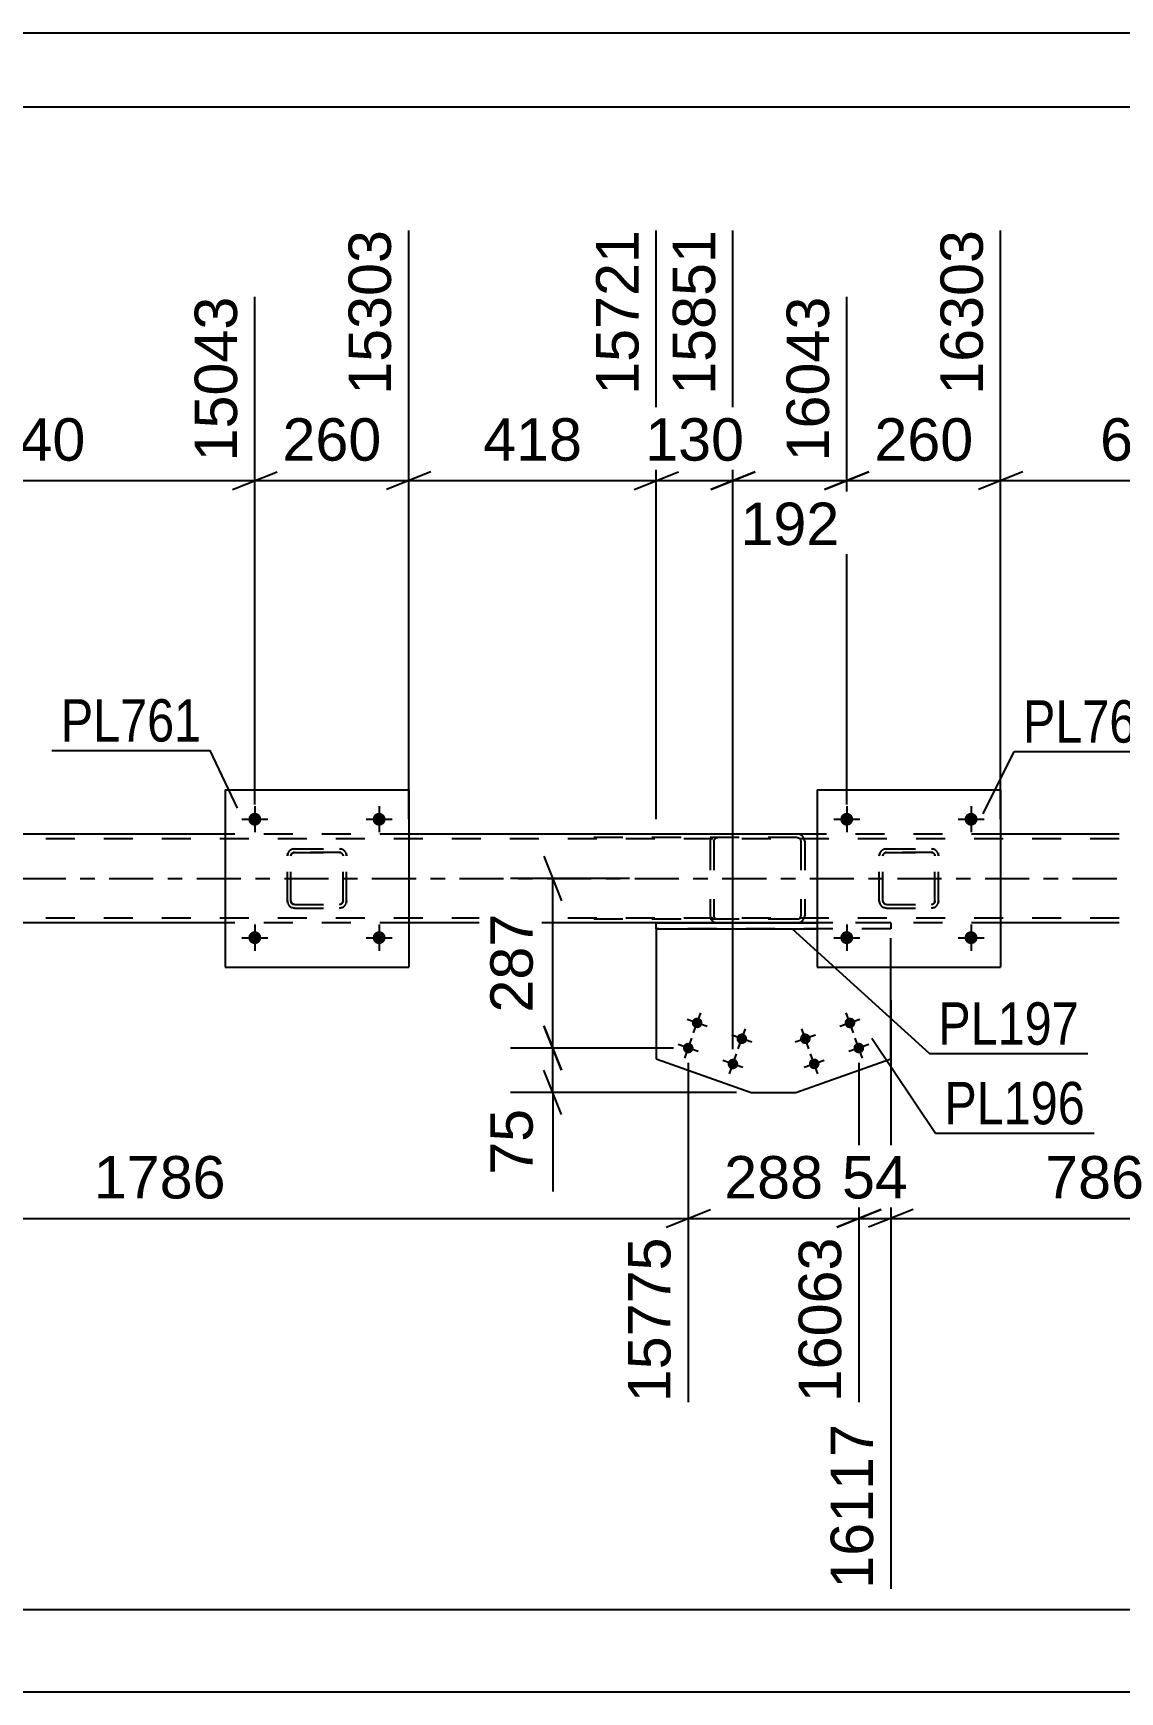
# Model space of a CAD drawing. Header units: millimetres. Extents: x -123 to 718, y -398 to 196.
# Drawn here: x 565.1 to 638.5, y 83.6 to 195.7 of the extents above; entities that cross this region are included whole.
import ezdxf

# ---------------------------------------------------------------- set-up
doc = ezdxf.new("R2010")
doc.units = ezdxf.units.MM
doc.linetypes.add('DXK_LINE_DOT2', pattern=[3.9198, 1.9599, -1.9599])
doc.linetypes.add('DXK_LINE_DOT3', pattern=[5.9187, 2.979, -0.9799, 0.9799, -0.9799])
doc.styles.add('Arial', font='ARIAL.TTF', dxfattribs={"height": 0.2})
doc.styles.add('Arial Narrow', font='ARIALN.TTF', dxfattribs={"height": 0.2})

# ---------------------------------------------------------------- blocks, each defined once
blk = doc.blocks.new('Unknown-318464438-1115')
at = {"color": 5, "linetype": 'Continuous'}
for p, q in [((718.49, 195.71), (-122.51, 195.71)), ((713.49, 190.71), (-117.51, 190.71))]:
    blk.add_line(p, q, dxfattribs=at)
blk = doc.blocks.new('Bolt-318464438-5938 - 5772')
at = {"linetype": 'Continuous'}
for points in [[(609.58, 128.96, -1), (610.26, 128.72, -1)], [(612.6, 127.89, -1), (613.28, 127.65, -1)], [(608.98, 127.26, -1), (609.66, 127.02, -1)], [(612, 126.19, -1), (612.68, 125.95, -1)]]:
    blk.add_hatch(color=1, dxfattribs=at).paths.add_polyline_path(points)
at = {"color": 1, "linetype": 'Continuous'}
for p, q in [((610.6, 128.6), (609.25, 129.08)), ((609.68, 128.16), (610.16, 129.52)), ((609.08, 126.46), (609.56, 127.82)), ((613.62, 127.53), (612.26, 128.01)), ((612.7, 127.09), (613.18, 128.45)), ((610, 126.9), (608.64, 127.38)), ((612.1, 125.39), (612.58, 126.75)), ((613.02, 125.83), (611.66, 126.31))]:
    blk.add_line(p, q, dxfattribs=at)
blk = doc.blocks.new('Part-318464438-5821 - 5772')
at = {"color": 2, "linetype": 'Continuous'}
for p, q in [((607.16, 135.2), (607.16, 126.42)), ((623.01, 126.42), (623.01, 132.6)), ((607.16, 126.42), (613.57, 124.15)), ((616.6, 124.15), (623.01, 126.42)), ((613.57, 124.15), (616.6, 124.15))]:
    blk.add_line(p, q, dxfattribs=at)
at = {"color": 7, "linetype": 'DXK_LINE_DOT2'}
for p, q in [((623.01, 135.2), (607.16, 135.2)), ((623.01, 132.6), (623.01, 135.2))]:
    blk.add_line(p, q, dxfattribs=at)
blk = doc.blocks.new('Part-318464438-5996 - 5772')
at = {"color": 7, "linetype": 'DXK_LINE_DOT2'}
for p, q in [((622.23, 140.12), (622.27, 140.31)), ((622.27, 140.31), (622.23, 140.12)), ((622.23, 137.08), (622.23, 140.12)), ((622.49, 140.22), (622.47, 140.12)), ((622.47, 140.12), (622.49, 140.21)), ((622.47, 137.08), (622.47, 140.12)), ((622.49, 140.21), (622.55, 140.29)), ((622.55, 140.29), (622.49, 140.22)), ((622.53, 140.57), (622.71, 140.6)), ((622.71, 140.6), (622.53, 140.57)), ((622.62, 140.35), (622.55, 140.29)), ((622.55, 140.29), (622.62, 140.34)), ((622.62, 140.34), (622.71, 140.36)), ((622.71, 140.36), (622.62, 140.35)), ((622.71, 140.6), (625.75, 140.6)), ((622.71, 140.6), (622.71, 140.6)), ((622.71, 140.6), (625.75, 140.6)), ((622.71, 140.36), (625.75, 140.36)), ((622.71, 140.36), (622.71, 140.36)), ((625.75, 140.36), (622.71, 140.36)), ((625.75, 140.6), (625.75, 140.6)), ((625.75, 140.6), (625.94, 140.57)), ((625.94, 140.57), (625.75, 140.6)), ((625.75, 140.36), (625.75, 140.36)), ((625.75, 140.36), (625.85, 140.34)), ((625.85, 140.35), (625.75, 140.36)), ((625.92, 140.29), (625.85, 140.35)), ((625.85, 140.34), (625.92, 140.29)), ((625.92, 140.29), (625.98, 140.21)), ((625.98, 140.22), (625.92, 140.29)), ((625.99, 140.12), (625.98, 140.22)), ((625.98, 140.21), (625.99, 140.12)), ((625.99, 137.08), (625.99, 140.12)), ((626.2, 140.31), (626.23, 140.12)), ((626.23, 140.12), (626.2, 140.31)), ((626.23, 137.08), (626.23, 140.12)), ((622.27, 136.9), (622.23, 137.08)), ((622.23, 137.08), (622.27, 136.9)), ((622.49, 136.99), (622.47, 137.08)), ((622.47, 137.08), (622.49, 136.99)), ((622.55, 136.91), (622.49, 136.99)), ((622.49, 136.99), (622.55, 136.91)), ((622.62, 136.86), (622.55, 136.91)), ((622.55, 136.91), (622.62, 136.86)), ((622.71, 136.84), (622.62, 136.86)), ((622.62, 136.86), (622.71, 136.84)), ((622.71, 136.84), (625.75, 136.84)), ((622.71, 136.84), (622.71, 136.84)), ((622.71, 136.84), (625.75, 136.84)), ((625.85, 136.86), (625.75, 136.84)), ((625.75, 136.84), (625.85, 136.86)), ((625.75, 136.84), (625.75, 136.84)), ((625.92, 136.91), (625.85, 136.86)), ((625.85, 136.86), (625.92, 136.91)), ((625.98, 136.99), (625.92, 136.91)), ((625.92, 136.91), (625.98, 136.99)), ((625.99, 137.08), (625.98, 136.99)), ((625.98, 136.99), (625.99, 137.08)), ((626.23, 137.08), (626.2, 136.9)), ((626.2, 136.9), (626.23, 137.08)), ((622.71, 136.6), (622.53, 136.64)), ((622.53, 136.64), (622.71, 136.6)), ((622.71, 136.6), (625.75, 136.6)), ((622.71, 136.6), (622.71, 136.6)), ((622.71, 136.6), (625.75, 136.6)), ((625.94, 136.64), (625.75, 136.6)), ((625.75, 136.6), (625.94, 136.64)), ((625.75, 136.6), (625.75, 136.6))]:
    blk.add_line(p, q, dxfattribs=at)
at = {"color": 7, "linetype": 'DXK_LINE_DOT3'}
blk.add_line((624.23, 138.6), (624.23, 138.6), dxfattribs=at)
at = {"color": 7, "linetype": 'DXK_LINE_DOT2'}
for centre, start, end in [((622.71, 140.12), 112.5, 157.5), ((622.71, 140.12), 112.5, 157.5), ((625.75, 140.12), 22.5, 67.5), ((625.75, 140.12), 22.5, 67.5), ((622.71, 137.08), 202.5, 247.5), ((622.71, 137.08), 202.5, 247.5), ((625.75, 137.08), 292.5, 337.5), ((625.75, 137.08), 292.5, 337.5)]:
    blk.add_arc(centre, 0.48, start, end, dxfattribs=at)
blk = doc.blocks.new('Part-318464438-5916 - 5772')
at = {"color": 7, "linetype": 'DXK_LINE_DOT2'}
for p, q in [((638.43, 141.28), (-21.68, 141.28)), ((590.43, 141.6), (578.03, 141.6)), ((630.43, 141.6), (618.03, 141.6)), ((638.43, 135.92), (-21.68, 135.92)), ((590.43, 135.6), (578.03, 135.6)), ((630.43, 135.6), (607.16, 135.6))]:
    blk.add_line(p, q, dxfattribs=at)
at = {"color": 2, "linetype": 'Continuous'}
for p, q in [((578.03, 141.6), (550.43, 141.6)), ((618.03, 141.6), (590.43, 141.6)), ((638.43, 141.6), (630.43, 141.6)), ((578.03, 135.6), (550.43, 135.6)), ((607.16, 135.6), (590.43, 135.6)), ((638.43, 135.6), (630.43, 135.6))]:
    blk.add_line(p, q, dxfattribs=at)
at = {"color": 7, "linetype": 'DXK_LINE_DOT3'}
blk.add_line((-21.68, 138.6), (638.43, 138.6), dxfattribs=at)
blk = doc.blocks.new('Bolt-318464438-5939 - 5772')
at = {"linetype": 'Continuous'}
for points in [[(620.13, 129.18), (620.2, 129.2), (620.27, 129.2), (620.35, 129.18), (620.42, 129.16), (620.48, 129.11), (620.53, 129.06), (620.57, 128.99), (620.6, 128.92), (620.61, 128.85), (620.6, 128.77), (620.58, 128.7), (620.54, 128.63), (620.49, 128.58), (620.43, 128.53), (620.37, 128.5), (620.29, 128.48), (620.22, 128.48), (620.14, 128.49), (620.07, 128.52), (620.01, 128.56), (619.96, 128.62), (619.92, 128.68), (619.9, 128.75), (619.89, 128.83), (619.89, 128.9), (619.91, 128.98), (619.95, 129.04), (620, 129.1), (620.06, 129.15)], [(617.11, 128.11), (617.18, 128.13), (617.26, 128.13), (617.33, 128.11), (617.4, 128.09), (617.46, 128.04), (617.52, 127.99), (617.55, 127.92), (617.58, 127.85), (617.59, 127.78), (617.58, 127.7), (617.56, 127.63), (617.53, 127.56), (617.48, 127.51), (617.42, 127.46), (617.35, 127.43), (617.28, 127.41), (617.2, 127.41), (617.13, 127.42), (617.06, 127.45), (617, 127.5), (616.94, 127.55), (616.9, 127.61), (616.88, 127.68), (616.87, 127.76), (616.88, 127.83), (616.9, 127.91), (616.93, 127.97), (616.98, 128.03), (617.04, 128.08)], [(620.73, 127.48), (620.8, 127.5), (620.88, 127.5), (620.95, 127.49), (621.02, 127.46), (621.08, 127.42), (621.13, 127.36), (621.17, 127.3), (621.2, 127.23), (621.21, 127.15), (621.2, 127.08), (621.18, 127), (621.14, 126.94), (621.1, 126.88), (621.04, 126.84), (620.97, 126.8), (620.89, 126.79), (620.82, 126.78), (620.75, 126.8), (620.68, 126.83), (620.61, 126.87), (620.56, 126.92), (620.52, 126.99), (620.5, 127.06), (620.49, 127.13), (620.49, 127.21), (620.51, 127.28), (620.55, 127.35), (620.6, 127.4), (620.66, 127.45)], [(617.71, 126.41), (617.78, 126.43), (617.86, 126.43), (617.93, 126.42), (618, 126.39), (618.07, 126.35), (618.12, 126.29), (618.16, 126.23), (618.18, 126.16), (618.19, 126.08), (618.19, 126.01), (618.16, 125.93), (618.13, 125.87), (618.08, 125.81), (618.02, 125.77), (617.95, 125.73), (617.88, 125.72), (617.8, 125.71), (617.73, 125.73), (617.66, 125.76), (617.6, 125.8), (617.55, 125.85), (617.51, 125.92), (617.48, 125.99), (617.47, 126.06), (617.48, 126.14), (617.5, 126.21), (617.53, 126.28), (617.58, 126.33), (617.64, 126.38)]]:
    blk.add_hatch(color=1, dxfattribs=at).paths.add_polyline_path(points)
at = {"color": 1, "linetype": 'Continuous'}
for p, q in [((620.92, 129.08), (619.57, 128.6)), ((620.49, 128.16), (620, 129.52)), ((617.91, 128.01), (616.55, 127.53)), ((617.47, 127.09), (616.99, 128.45)), ((621.09, 126.46), (620.61, 127.82)), ((618.07, 125.39), (617.59, 126.75)), ((621.53, 127.38), (620.17, 126.9)), ((618.51, 126.31), (617.15, 125.83))]:
    blk.add_line(p, q, dxfattribs=at)
blk = doc.blocks.new('Bolt-318464438-5947 - 5772')
at = {"linetype": 'Continuous'}
for points in [[(620.47, 142.6, -1), (619.59, 142.6, -1)], [(628.87, 142.6, -1), (627.99, 142.6, -1)]]:
    blk.add_hatch(color=1, dxfattribs=at).paths.add_polyline_path(points)
at = {"color": 1, "linetype": 'Continuous'}
for p, q in [((620.03, 143.48), (620.03, 141.72)), ((628.43, 143.48), (628.43, 141.72)), ((619.15, 142.6), (620.91, 142.6)), ((627.55, 142.6), (629.31, 142.6))]:
    blk.add_line(p, q, dxfattribs=at)
blk = doc.blocks.new('Bolt-318464438-5948 - 5772')
at = {"linetype": 'Continuous'}
for points in [[(620.47, 134.6, -1), (619.59, 134.6, -1)], [(628.87, 134.6, -1), (627.99, 134.6, -1)]]:
    blk.add_hatch(color=1, dxfattribs=at).paths.add_polyline_path(points)
at = {"color": 1, "linetype": 'Continuous'}
for p, q in [((619.15, 134.6), (620.91, 134.6)), ((620.03, 135.48), (620.03, 133.72)), ((627.55, 134.6), (629.31, 134.6)), ((628.43, 135.48), (628.43, 133.72))]:
    blk.add_line(p, q, dxfattribs=at)
blk = doc.blocks.new('Bolt-318464438-5949 - 5772')
at = {"linetype": 'Continuous'}
for points in [[(580.47, 142.6, -1), (579.59, 142.6, -1)], [(588.87, 142.6, -1), (587.99, 142.6, -1)]]:
    blk.add_hatch(color=1, dxfattribs=at).paths.add_polyline_path(points)
at = {"color": 1, "linetype": 'Continuous'}
for p, q in [((580.03, 143.48), (580.03, 141.72)), ((588.43, 143.48), (588.43, 141.72)), ((579.15, 142.6), (580.91, 142.6)), ((587.55, 142.6), (589.31, 142.6))]:
    blk.add_line(p, q, dxfattribs=at)
blk = doc.blocks.new('Bolt-318464438-5950 - 5772')
at = {"linetype": 'Continuous'}
for points in [[(580.47, 134.6, -1), (579.59, 134.6, -1)], [(588.87, 134.6, -1), (587.99, 134.6, -1)]]:
    blk.add_hatch(color=1, dxfattribs=at).paths.add_polyline_path(points)
at = {"color": 1, "linetype": 'Continuous'}
for p, q in [((579.15, 134.6), (580.91, 134.6)), ((580.03, 135.48), (580.03, 133.72)), ((587.55, 134.6), (589.31, 134.6)), ((588.43, 135.48), (588.43, 133.72))]:
    blk.add_line(p, q, dxfattribs=at)
blk = doc.blocks.new('Part-318464438-5990 - 5772')
at = {"color": 2, "linetype": 'Continuous'}
for p, q in [((618.03, 144.6), (618.03, 132.6)), ((618.03, 144.6), (630.43, 144.6)), ((630.43, 144.6), (630.43, 132.6)), ((618.03, 132.6), (630.43, 132.6))]:
    blk.add_line(p, q, dxfattribs=at)
blk = doc.blocks.new('Part-318464438-6001 - 5772')
at = {"color": 2, "linetype": 'Continuous'}
for p, q in [((578.03, 144.6), (578.03, 132.6)), ((578.03, 144.6), (590.43, 144.6)), ((590.43, 144.6), (590.43, 132.6)), ((578.03, 132.6), (590.43, 132.6))]:
    blk.add_line(p, q, dxfattribs=at)
blk = doc.blocks.new('Part-318464438-6002 - 5772')
at = {"color": 7, "linetype": 'DXK_LINE_DOT2'}
for p, q in [((582.23, 140.12), (582.27, 140.31)), ((582.27, 140.31), (582.23, 140.12)), ((582.23, 137.08), (582.23, 140.12)), ((582.49, 140.22), (582.47, 140.12)), ((582.47, 140.12), (582.49, 140.21)), ((582.47, 137.08), (582.47, 140.12)), ((582.49, 140.21), (582.54, 140.29)), ((582.54, 140.29), (582.49, 140.22)), ((582.53, 140.57), (582.71, 140.6)), ((582.71, 140.6), (582.53, 140.57)), ((582.62, 140.35), (582.54, 140.29)), ((582.54, 140.29), (582.62, 140.34)), ((582.62, 140.34), (582.71, 140.36)), ((582.71, 140.36), (582.62, 140.35)), ((582.71, 140.6), (585.75, 140.6)), ((582.71, 140.6), (582.71, 140.6)), ((582.71, 140.6), (585.75, 140.6)), ((582.71, 140.36), (585.75, 140.36)), ((582.71, 140.36), (582.71, 140.36)), ((585.75, 140.36), (582.71, 140.36)), ((585.75, 140.6), (585.75, 140.6)), ((585.75, 140.6), (585.94, 140.57)), ((585.94, 140.57), (585.75, 140.6)), ((585.75, 140.36), (585.75, 140.36)), ((585.75, 140.36), (585.85, 140.34)), ((585.85, 140.35), (585.75, 140.36)), ((585.92, 140.29), (585.85, 140.35)), ((585.85, 140.34), (585.92, 140.29)), ((585.92, 140.29), (585.98, 140.21)), ((585.98, 140.22), (585.92, 140.29)), ((585.99, 140.12), (585.98, 140.22)), ((585.98, 140.21), (585.99, 140.12)), ((585.99, 137.08), (585.99, 140.12)), ((586.2, 140.31), (586.23, 140.12)), ((586.23, 140.12), (586.2, 140.31)), ((586.23, 137.08), (586.23, 140.12)), ((582.27, 136.9), (582.23, 137.08)), ((582.23, 137.08), (582.27, 136.9)), ((582.49, 136.99), (582.47, 137.08)), ((582.47, 137.08), (582.49, 136.99)), ((582.54, 136.91), (582.49, 136.99)), ((582.49, 136.99), (582.54, 136.91)), ((582.62, 136.86), (582.54, 136.91)), ((582.54, 136.91), (582.62, 136.86)), ((582.71, 136.84), (582.62, 136.86)), ((582.62, 136.86), (582.71, 136.84)), ((582.71, 136.84), (585.75, 136.84)), ((582.71, 136.84), (582.71, 136.84)), ((582.71, 136.84), (585.75, 136.84)), ((585.85, 136.86), (585.75, 136.84)), ((585.75, 136.84), (585.85, 136.86)), ((585.75, 136.84), (585.75, 136.84)), ((585.92, 136.91), (585.85, 136.86)), ((585.85, 136.86), (585.92, 136.91)), ((585.98, 136.99), (585.92, 136.91)), ((585.92, 136.91), (585.98, 136.99)), ((585.99, 137.08), (585.98, 136.99)), ((585.98, 136.99), (585.99, 137.08)), ((586.23, 137.08), (586.2, 136.9)), ((586.2, 136.9), (586.23, 137.08)), ((582.71, 136.6), (582.53, 136.64)), ((582.53, 136.64), (582.71, 136.6)), ((582.71, 136.6), (585.75, 136.6)), ((582.71, 136.6), (582.71, 136.6)), ((582.71, 136.6), (585.75, 136.6)), ((585.94, 136.64), (585.75, 136.6)), ((585.75, 136.6), (585.94, 136.64)), ((585.75, 136.6), (585.75, 136.6))]:
    blk.add_line(p, q, dxfattribs=at)
at = {"color": 7, "linetype": 'DXK_LINE_DOT3'}
blk.add_line((584.23, 138.6), (584.23, 138.6), dxfattribs=at)
at = {"color": 7, "linetype": 'DXK_LINE_DOT2'}
for centre, start, end in [((582.71, 140.12), 112.5, 157.5), ((582.71, 140.12), 112.5, 157.5), ((585.75, 140.12), 22.5, 67.5), ((585.75, 140.12), 22.5, 67.5), ((582.71, 137.08), 202.5, 247.5), ((582.71, 137.08), 202.5, 247.5), ((585.75, 137.08), 292.5, 337.5), ((585.75, 137.08), 292.5, 337.5)]:
    blk.add_arc(centre, 0.48, start, end, dxfattribs=at)
blk = doc.blocks.new('Part-318464438-6047 - 5772')
at = {"color": 2, "linetype": 'Continuous'}
for p, q in [((607.16, 135.2), (607.16, 135.6)), ((607.16, 135.6), (618.03, 135.6)), ((607.16, 135.2), (618.03, 135.2))]:
    blk.add_line(p, q, dxfattribs=at)
at = {"color": 7, "linetype": 'DXK_LINE_DOT2'}
for p, q in [((623.01, 135.6), (618.03, 135.6)), ((623.01, 135.6), (623.01, 135.2)), ((623.01, 135.2), (618.03, 135.2))]:
    blk.add_line(p, q, dxfattribs=at)
blk = doc.blocks.new('Part-318464438-6143 - 5772')
at = {"color": 7, "linetype": 'DXK_LINE_DOT2'}
for p, q in [((616.67, 141.6), (602.77, 141.6)), ((616.67, 141.36), (602.77, 141.36)), ((610.83, 141.28), (610.8, 141.12)), ((610.84, 141.31), (610.83, 141.28)), ((611.06, 141.12), (611.08, 141.22)), ((611.08, 141.22), (611.13, 141.29)), ((611.31, 141.6), (611.12, 141.57)), ((611.13, 141.29), (611.21, 141.35)), ((611.21, 141.35), (611.31, 141.36)), ((616.87, 141.57), (616.67, 141.6)), ((616.67, 141.36), (616.77, 141.35)), ((616.77, 141.35), (616.86, 141.29)), ((616.86, 141.29), (616.91, 141.22)), ((616.91, 141.22), (616.93, 141.12)), ((617.15, 141.28), (617.15, 141.31)), ((617.19, 141.12), (617.15, 141.28)), ((610.8, 141.12), (610.8, 136.08)), ((611.06, 141.12), (611.06, 136.08)), ((616.93, 141.12), (616.93, 136.08)), ((617.19, 141.12), (617.19, 136.08)), ((616.67, 135.84), (602.77, 135.84)), ((616.67, 135.6), (602.77, 135.6)), ((610.8, 136.08), (610.82, 136)), ((610.82, 136), (610.84, 135.9)), ((611.07, 136.02), (611.06, 136.08)), ((611.08, 135.99), (611.07, 136.02)), ((611.13, 135.91), (611.08, 135.99)), ((611.12, 135.64), (611.31, 135.6)), ((611.21, 135.86), (611.13, 135.91)), ((611.31, 135.84), (611.21, 135.86)), ((616.77, 135.86), (616.67, 135.84)), ((616.67, 135.6), (616.87, 135.64)), ((616.86, 135.91), (616.77, 135.86)), ((616.91, 135.99), (616.86, 135.91)), ((616.91, 135.99), (616.92, 136.02)), ((616.92, 136.02), (616.93, 136.08)), ((617.15, 135.9), (617.17, 136)), ((617.17, 136), (617.19, 136.08))]:
    blk.add_line(p, q, dxfattribs=at)
for centre, start, end in [((616.69, 141.1), 24.32, 69.2417), ((611.29, 136.1), 204.32, 249.2417), ((616.69, 136.1), 290.7583, 335.68)]:
    blk.add_arc(centre, 0.496, start, end, dxfattribs=at)
blk = doc.blocks.new('StraightDimension-318464438-6829 - 5772')
at = {"color": 7, "linetype": 'Continuous'}
for p, q in [((630.43, 142.6), (630.43, 182.39)), ((620.03, 143.6), (620.03, 177.89)), ((618.53, 164.88), (621.53, 166.08)), ((631.93, 166.08), (628.93, 164.88)), ((620.03, 165.48), (630.43, 165.48))]:
    blk.add_line(p, q, dxfattribs=at)
at = {"color": 0}
blk.add_wipeout([(629.17, 166.23), (629.17, 170.43), (621.3, 170.43), (621.3, 166.23)], dxfattribs=at)
at = {"color": 3, "style": 'Arial'}
blk.add_text('260', height=2.865, dxfattribs=at).set_placement((621.9, 166.83))
at = {"color": 0, "linetype": 'Continuous'}
blk.add_wipeout([(629.83, 182.99), (625.63, 182.99), (625.63, 170.68), (629.83, 170.68)], dxfattribs=at)
at = {"color": 3, "linetype": 'Continuous', "style": 'Arial'}
blk.add_text('16303', height=2.865, rotation=90.0002, dxfattribs=at).set_placement((629.23, 171.28))
blk = doc.blocks.new('StraightDimension-318464438-6778 - 5772')
at = {"color": 7, "linetype": 'Continuous'}
for p, q in [((590.43, 142.6), (590.43, 182.39)), ((607.16, 142.6), (607.16, 182.39)), ((591.93, 166.08), (588.93, 164.88)), ((605.66, 164.88), (608.66, 166.08)), ((590.43, 165.48), (607.16, 165.48))]:
    blk.add_line(p, q, dxfattribs=at)
at = {"color": 0}
blk.add_wipeout([(602.73, 166.23), (602.73, 170.43), (594.86, 170.43), (594.86, 166.23)], dxfattribs=at)
at = {"color": 3, "style": 'Arial'}
blk.add_text('418', height=2.865, dxfattribs=at).set_placement((595.46, 166.83))
at = {"color": 0, "linetype": 'Continuous'}
blk.add_wipeout([(606.56, 182.99), (602.36, 182.99), (602.36, 170.68), (606.56, 170.68)], dxfattribs=at)
at = {"color": 3, "linetype": 'Continuous', "style": 'Arial'}
blk.add_text('15721', height=2.865, rotation=90.0002, dxfattribs=at).set_placement((605.96, 171.28))
blk = doc.blocks.new('StraightDimension-318464438-7422 - 5772')
at = {"color": 7, "linetype": 'Continuous'}
for p, q in [((650.53, 135.64), (650.53, 103.21)), ((623.01, 130.38), (623.01, 90.61)), ((624.51, 116.23), (621.51, 115.03)), ((623.01, 115.63), (650.53, 115.63)), ((649.03, 115.03), (652.03, 116.23))]:
    blk.add_line(p, q, dxfattribs=at)
at = {"color": 0}
blk.add_wipeout([(640.71, 116.38), (640.71, 120.58), (632.84, 120.58), (632.84, 116.38)], dxfattribs=at)
at = {"color": 3, "style": 'Arial'}
blk.add_text('786', height=2.865, dxfattribs=at).set_placement((633.44, 116.98))
at = {"color": 0, "linetype": 'Continuous'}
blk.add_wipeout([(649.93, 114.93), (645.73, 114.93), (645.73, 102.61), (649.93, 102.61)], dxfattribs=at)
at = {"color": 3, "linetype": 'Continuous', "style": 'Arial'}
blk.add_text('16903', height=2.865, rotation=90.0002, dxfattribs=at).set_placement((649.33, 103.21))
blk = doc.blocks.new('StraightDimension-318464438-6817 - 5772')
at = {"color": 7, "linetype": 'Continuous'}
for p, q in [((612.34, 127.07), (612.34, 182.39)), ((620.03, 143.6), (620.03, 177.89)), ((610.84, 164.88), (613.84, 166.08)), ((621.53, 166.08), (618.53, 164.88)), ((612.34, 165.48), (620.03, 165.48))]:
    blk.add_line(p, q, dxfattribs=at)
at = {"color": 0, "linetype": 'Continuous'}
blk.add_wipeout([(619.43, 178.49), (615.23, 178.49), (615.23, 166.18), (619.43, 166.18)], dxfattribs=at)
at = {"color": 0}
blk.add_wipeout([(620.12, 160.53), (620.12, 164.73), (612.25, 164.73), (612.25, 160.53)], dxfattribs=at)
at = {"color": 3, "linetype": 'Continuous', "style": 'Arial'}
blk.add_text('16043', height=2.865, rotation=90.0002, dxfattribs=at).set_placement((618.83, 166.78))
at = {"color": 3, "style": 'Arial'}
blk.add_text('192', height=2.865, dxfattribs=at).set_placement((612.85, 161.13))
blk = doc.blocks.new('StraightDimension-318464438-6801 - 5772')
at = {"color": 7, "linetype": 'Continuous'}
for p, q in [((607.16, 142.6), (607.16, 182.39)), ((612.34, 127.07), (612.34, 182.39)), ((605.66, 164.88), (608.66, 166.08)), ((613.84, 166.08), (610.84, 164.88)), ((607.16, 165.48), (612.34, 165.48))]:
    blk.add_line(p, q, dxfattribs=at)
at = {"color": 0}
blk.add_wipeout([(613.68, 166.23), (613.68, 170.43), (605.81, 170.43), (605.81, 166.23)], dxfattribs=at)
at = {"color": 3, "style": 'Arial'}
blk.add_text('130', height=2.865, dxfattribs=at).set_placement((606.41, 166.83))
at = {"color": 0, "linetype": 'Continuous'}
blk.add_wipeout([(611.74, 182.99), (607.54, 182.99), (607.54, 170.68), (611.74, 170.68)], dxfattribs=at)
at = {"color": 3, "linetype": 'Continuous', "style": 'Arial'}
blk.add_text('15851', height=2.865, rotation=90.0002, dxfattribs=at).set_placement((611.14, 171.28))
blk = doc.blocks.new('StraightDimension-318464438-7108 - 5772')
at = {"color": 7, "linetype": 'Continuous'}
blk.add_line((-21.68, 89.21), (650.53, 89.21), dxfattribs=at)
blk = doc.blocks.new('StraightDimension-318464438-7058 - 5772')
at = {"color": 7, "linetype": 'Continuous'}
for p, q in [((599.56, 140.1), (600.76, 137.1)), ((605.36, 138.6), (597.31, 138.6)), ((600.16, 127.14), (600.16, 138.6)), ((600.76, 125.64), (599.56, 128.64)), ((608.32, 127.14), (597.31, 127.14))]:
    blk.add_line(p, q, dxfattribs=at)
at = {"color": 0}
blk.add_wipeout([(599.41, 136.81), (595.21, 136.81), (595.21, 128.94), (599.41, 128.94)], dxfattribs=at)
at = {"color": 3, "style": 'Arial'}
blk.add_text('287', height=2.865, rotation=90.0002, dxfattribs=at).set_placement((598.81, 129.54))
blk = doc.blocks.new('StraightDimension-318464438-6740 - 5772')
at = {"color": 7, "linetype": 'Continuous'}
for p, q in [((550.43, 142.6), (550.43, 182.39)), ((580.03, 143.6), (580.03, 177.89)), ((551.93, 166.08), (548.93, 164.88)), ((578.53, 164.88), (581.53, 166.08)), ((550.43, 165.48), (580.03, 165.48))]:
    blk.add_line(p, q, dxfattribs=at)
at = {"color": 0}
blk.add_wipeout([(569.17, 166.23), (569.17, 170.43), (561.3, 170.43), (561.3, 166.23)], dxfattribs=at)
at = {"color": 3, "style": 'Arial'}
blk.add_text('740', height=2.865, dxfattribs=at).set_placement((561.9, 166.83))
at = {"color": 0, "linetype": 'Continuous'}
blk.add_wipeout([(579.43, 178.49), (575.23, 178.49), (575.23, 166.18), (579.43, 166.18)], dxfattribs=at)
at = {"color": 3, "linetype": 'Continuous', "style": 'Arial'}
blk.add_text('15043', height=2.865, rotation=90.0002, dxfattribs=at).set_placement((578.83, 166.78))
blk = doc.blocks.new('StraightDimension-318464438-7404 - 5772')
at = {"color": 7, "linetype": 'Continuous'}
for p, q in [((609.32, 126.14), (609.32, 103.21)), ((620.85, 126.14), (620.85, 103.21)), ((607.82, 115.03), (610.82, 116.23)), ((609.32, 115.63), (620.85, 115.63)), ((622.35, 116.23), (619.35, 115.03))]:
    blk.add_line(p, q, dxfattribs=at)
at = {"color": 0}
blk.add_wipeout([(619.02, 116.38), (619.02, 120.58), (611.15, 120.58), (611.15, 116.38)], dxfattribs=at)
at = {"color": 0, "linetype": 'Continuous'}
blk.add_wipeout([(620.25, 114.93), (616.05, 114.93), (616.05, 102.61), (620.25, 102.61)], dxfattribs=at)
at = {"color": 3, "style": 'Arial'}
blk.add_text('288', height=2.865, dxfattribs=at).set_placement((611.75, 116.98))
at = {"color": 3, "linetype": 'Continuous', "style": 'Arial'}
blk.add_text('16063', height=2.865, rotation=90.0002, dxfattribs=at).set_placement((619.65, 103.21))
blk = doc.blocks.new('StraightDimension-318464438-7147 - 5772')
at = {"color": 7, "linetype": 'Continuous'}
blk.add_line((-22.48, 83.64), (651.33, 83.64), dxfattribs=at)
blk = doc.blocks.new('StraightDimension-318464438-6759 - 5772')
at = {"color": 7, "linetype": 'Continuous'}
for p, q in [((590.43, 142.6), (590.43, 182.39)), ((580.03, 143.6), (580.03, 177.89)), ((578.53, 164.88), (581.53, 166.08)), ((591.93, 166.08), (588.93, 164.88)), ((580.03, 165.48), (590.43, 165.48))]:
    blk.add_line(p, q, dxfattribs=at)
at = {"color": 0}
blk.add_wipeout([(589.17, 166.23), (589.17, 170.43), (581.3, 170.43), (581.3, 166.23)], dxfattribs=at)
at = {"color": 3, "style": 'Arial'}
blk.add_text('260', height=2.865, dxfattribs=at).set_placement((581.9, 166.83))
at = {"color": 0, "linetype": 'Continuous'}
blk.add_wipeout([(589.83, 182.99), (585.63, 182.99), (585.63, 170.68), (589.83, 170.68)], dxfattribs=at)
at = {"color": 3, "linetype": 'Continuous', "style": 'Arial'}
blk.add_text('15303', height=2.865, rotation=90.0002, dxfattribs=at).set_placement((589.23, 171.28))
blk = doc.blocks.new('StraightDimension-318464438-6844 - 5772')
at = {"color": 7, "linetype": 'Continuous'}
for p, q in [((630.43, 142.6), (630.43, 182.39)), ((650.53, 142.6), (650.53, 177.89)), ((631.93, 166.08), (628.93, 164.88)), ((649.03, 164.88), (652.03, 166.08)), ((630.43, 165.48), (650.53, 165.48))]:
    blk.add_line(p, q, dxfattribs=at)
at = {"color": 0}
blk.add_wipeout([(644.42, 166.23), (644.42, 170.43), (636.55, 170.43), (636.55, 166.23)], dxfattribs=at)
at = {"color": 3, "style": 'Arial'}
blk.add_text('600', height=2.865, dxfattribs=at).set_placement((637.15, 166.83))
at = {"color": 0, "linetype": 'Continuous'}
blk.add_wipeout([(649.93, 178.49), (645.73, 178.49), (645.73, 166.18), (649.93, 166.18)], dxfattribs=at)
at = {"color": 3, "linetype": 'Continuous', "style": 'Arial'}
blk.add_text('16903', height=2.865, rotation=90.0002, dxfattribs=at).set_placement((649.33, 166.78))
blk = doc.blocks.new('StraightDimension-318464438-7048 - 5772')
at = {"color": 7, "linetype": 'Continuous'}
for p, q in [((599.56, 128.64), (600.76, 125.64)), ((608.32, 127.14), (597.31, 127.14)), ((600.16, 124.15), (600.16, 127.14)), ((600.76, 122.65), (599.56, 125.65)), ((612.57, 124.15), (597.31, 124.15)), ((600.16, 124.15), (600.16, 117.45)), ((600.16, 124.15), (600.16, 117.45))]:
    blk.add_line(p, q, dxfattribs=at)
at = {"color": 0}
blk.add_wipeout([(599.41, 123.63), (595.21, 123.63), (595.21, 117.98), (599.41, 117.98)], dxfattribs=at)
at = {"color": 3, "style": 'Arial'}
blk.add_text('75', height=2.865, rotation=90.0002, dxfattribs=at).set_placement((598.81, 118.58))
blk = doc.blocks.new('StraightDimension-318464438-7395 - 5772')
at = {"color": 7, "linetype": 'Continuous'}
for p, q in [((537.88, 130.18), (537.88, 90.61)), ((609.32, 126.14), (609.32, 103.21)), ((539.38, 116.23), (536.38, 115.03)), ((537.88, 115.63), (609.32, 115.63)), ((607.82, 115.03), (610.82, 116.23))]:
    blk.add_line(p, q, dxfattribs=at)
at = {"color": 0}
blk.add_wipeout([(578.65, 116.38), (578.65, 120.58), (568.55, 120.58), (568.55, 116.38)], dxfattribs=at)
at = {"color": 3, "style": 'Arial'}
blk.add_text('1786', height=2.865, dxfattribs=at).set_placement((569.15, 116.98))
at = {"color": 0, "linetype": 'Continuous'}
blk.add_wipeout([(608.72, 114.93), (604.52, 114.93), (604.52, 102.61), (608.72, 102.61)], dxfattribs=at)
at = {"color": 3, "linetype": 'Continuous', "style": 'Arial'}
blk.add_text('15775', height=2.865, rotation=90.0002, dxfattribs=at).set_placement((608.12, 103.21))
blk = doc.blocks.new('StraightDimension-318464438-7413 - 5772')
at = {"color": 7, "linetype": 'Continuous'}
for p, q in [((623.01, 130.38), (623.01, 90.61)), ((620.85, 126.14), (620.85, 103.21)), ((619.35, 115.03), (622.35, 116.23)), ((620.85, 115.63), (623.01, 115.63)), ((624.51, 116.23), (621.51, 115.03))]:
    blk.add_line(p, q, dxfattribs=at)
at = {"color": 0, "linetype": 'Continuous'}
blk.add_wipeout([(622.41, 102.33), (618.21, 102.33), (618.21, 90.01), (622.41, 90.01)], dxfattribs=at)
at = {"color": 3, "linetype": 'Continuous', "style": 'Arial'}
blk.add_text('16117', height=2.865, rotation=90.0002, dxfattribs=at).set_placement((621.81, 90.61))
at = {"color": 0}
blk.add_wipeout([(624.75, 116.38), (624.75, 120.58), (619.11, 120.58), (619.11, 116.38)], dxfattribs=at)
at = {"color": 3, "style": 'Arial'}
blk.add_text('54', height=2.865, dxfattribs=at).set_placement((619.71, 116.98))
blk = doc.blocks.new('Mark-318464438-5817 - 5772')
at = {"color": 30, "linetype": 'Continuous'}
for p, q in [((621.72, 127.8), (626.03, 121.39)), ((626.03, 121.39), (636.74, 121.39))]:
    blk.add_line(p, q, dxfattribs=at)
at = {"color": 0}
blk.add_wipeout([(636.14, 121.99), (636.14, 124.99), (626.63, 124.99), (626.63, 121.99)], dxfattribs=at)
blk.add_wipeout([(636.14, 121.99), (636.14, 124.99), (626.63, 124.99), (626.63, 121.99)], dxfattribs=at)
at = {"color": 3, "style": 'Arial Narrow'}
blk.add_text('PL196', height=2.863, dxfattribs=at).set_placement((626.63, 121.99))
blk = doc.blocks.new('Mark-318464438-5986 - 5772')
at = {"color": 30, "linetype": 'Continuous'}
for p, q in [((629.24, 142.97), (631.34, 147.18)), ((631.34, 147.18), (642.05, 147.18))]:
    blk.add_line(p, q, dxfattribs=at)
at = {"color": 0}
blk.add_wipeout([(641.45, 147.78), (641.45, 150.78), (631.94, 150.78), (631.94, 147.78)], dxfattribs=at)
blk.add_wipeout([(641.45, 147.78), (641.45, 150.78), (631.94, 150.78), (631.94, 147.78)], dxfattribs=at)
at = {"color": 3, "style": 'Arial Narrow'}
blk.add_text('PL761', height=2.863, dxfattribs=at).set_placement((631.94, 147.78))
blk = doc.blocks.new('Mark-318464438-5997 - 5772')
at = {"color": 30, "linetype": 'Continuous'}
for p in [(566.32, 147.25), (578.85, 143.35)]:
    blk.add_line(p, (577.02, 147.25), dxfattribs=at)
at = {"color": 0}
blk.add_wipeout([(576.42, 147.85), (576.42, 150.85), (566.92, 150.85), (566.92, 147.85)], dxfattribs=at)
blk.add_wipeout([(576.42, 147.85), (576.42, 150.85), (566.92, 150.85), (566.92, 147.85)], dxfattribs=at)
at = {"color": 3, "style": 'Arial Narrow'}
blk.add_text('PL761', height=2.863, dxfattribs=at).set_placement((566.92, 147.85))
blk = doc.blocks.new('Mark-318464438-6043 - 5772')
at = {"color": 30, "linetype": 'Continuous'}
for p, q in [((616.35, 135.2), (625.62, 126.77)), ((625.62, 126.77), (636.33, 126.77))]:
    blk.add_line(p, q, dxfattribs=at)
at = {"color": 0}
blk.add_wipeout([(635.73, 127.37), (635.73, 130.37), (626.22, 130.37), (626.22, 127.37)], dxfattribs=at)
blk.add_wipeout([(635.73, 127.37), (635.73, 130.37), (626.22, 130.37), (626.22, 127.37)], dxfattribs=at)
at = {"color": 3, "style": 'Arial Narrow'}
blk.add_text('PL197', height=2.863, dxfattribs=at).set_placement((626.22, 127.37))

msp = doc.modelspace()

# ---------------------------------------------------------------- block references
for name in ['Unknown-318464438-1115', 'Part-318464438-6001 - 5772', 'Part-318464438-5990 - 5772', 'Bolt-318464438-5949 - 5772', 'Bolt-318464438-5947 - 5772', 'Part-318464438-5916 - 5772', 'Part-318464438-6143 - 5772', 'Part-318464438-6002 - 5772', 'Part-318464438-5996 - 5772', 'Part-318464438-6047 - 5772', 'Bolt-318464438-5950 - 5772', 'Part-318464438-5821 - 5772', 'Bolt-318464438-5948 - 5772', 'Bolt-318464438-5938 - 5772', 'Bolt-318464438-5939 - 5772']:
    msp.add_blockref(name, (0, 0))

# ---------------------------------------------------------------- next in the draw order: block references
for name in ['StraightDimension-318464438-6778 - 5772', 'StraightDimension-318464438-6829 - 5772', 'StraightDimension-318464438-6740 - 5772', 'StraightDimension-318464438-7422 - 5772']:
    msp.add_blockref(name, (0, 0))

# ---------------------------------------------------------------- next in the draw order: block references
for name in ['StraightDimension-318464438-6759 - 5772', 'StraightDimension-318464438-6817 - 5772', 'StraightDimension-318464438-6844 - 5772']:
    msp.add_blockref(name, (0, 0))

# ---------------------------------------------------------------- next in the draw order: block references
for name in ['StraightDimension-318464438-6801 - 5772', 'Mark-318464438-5997 - 5772', 'Mark-318464438-5986 - 5772']:
    msp.add_blockref(name, (0, 0))

# ---------------------------------------------------------------- next in the draw order: block references
msp.add_blockref('StraightDimension-318464438-7108 - 5772', (0, 0))

# ---------------------------------------------------------------- next in the draw order: block references
msp.add_blockref('StraightDimension-318464438-7058 - 5772', (0, 0))

# ---------------------------------------------------------------- next in the draw order: block references
msp.add_blockref('StraightDimension-318464438-7404 - 5772', (0, 0))

# ---------------------------------------------------------------- next in the draw order: block references
msp.add_blockref('StraightDimension-318464438-7147 - 5772', (0, 0))

# ---------------------------------------------------------------- next in the draw order: block references
for name in ['StraightDimension-318464438-7413 - 5772', 'StraightDimension-318464438-7048 - 5772']:
    msp.add_blockref(name, (0, 0))

# ---------------------------------------------------------------- next in the draw order: block references
for name in ['StraightDimension-318464438-7395 - 5772', 'Mark-318464438-5817 - 5772']:
    msp.add_blockref(name, (0, 0))

# ---------------------------------------------------------------- next in the draw order: block references
msp.add_blockref('Mark-318464438-6043 - 5772', (0, 0))

doc.saveas('drawing.dxf')
